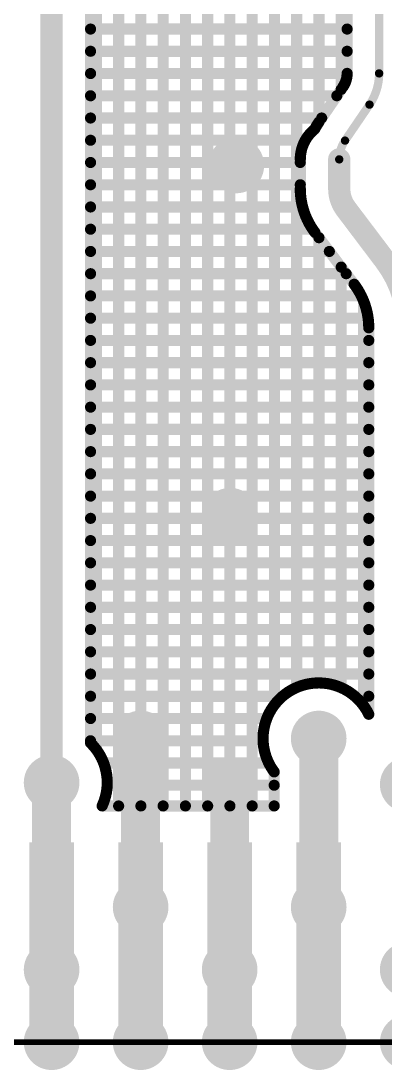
# Model space of a CAD drawing. Header units: millimetres. Extents: x 2479 to 2803, y 2230 to 2386.
# Drawn here: x 2632.59 to 2635.86, y 2288.17 to 2297.6 of the extents above; entities that cross this region are included whole.
import ezdxf

# ---------------------------------------------------------------- set-up
doc = ezdxf.new("R2010")
doc.units = ezdxf.units.MM
doc.layers.add('LAYER_23', color=9, linetype='Continuous')

# ---------------------------------------------------------------- blocks, each defined once
blk = doc.blocks.new('RECTANGLE_8')
blk.add_solid([(-0.2, 0.9), (0.2, 0.9), (-0.2, -0.9), (0.2, -0.9)])
blk = doc.blocks.new('ROUND_2')
at = {"const_width": 0.25}
blk.add_lwpolyline([(-0.125, 0, 1), (0.125, 0, 1)], format="xyb", close=True, dxfattribs=at)
blk = doc.blocks.new('ROUND_3')
at = {"const_width": 0.251}
blk.add_lwpolyline([(-0.1255, 0, 1), (0.1255, 0, 1)], format="xyb", close=True, dxfattribs=at)
blk = doc.blocks.new('ROUND_20')
at = {"const_width": 0.175}
blk.add_lwpolyline([(-0.0875, 0, 1), (0.0875, 0, 1)], format="xyb", close=True, dxfattribs=at)
blk = doc.blocks.new('ROUND_17')
at = {"const_width": 0.1}
blk.add_lwpolyline([(-0.05, 0, 1), (0.05, 0, 1)], format="xyb", close=True, dxfattribs=at)
blk = doc.blocks.new('ROUND_11')
at = {"const_width": 0.0375}
blk.add_lwpolyline([(-0.01875, 0, 1), (0.01875, 0, 1)], format="xyb", close=True, dxfattribs=at)
blk = doc.blocks.new('ROUND_13')
at = {"const_width": 0.05}
blk.add_lwpolyline([(-0.025, 0, 1), (0.025, 0, 1)], format="xyb", close=True, dxfattribs=at)

msp = doc.modelspace()

# ---------------------------------------------------------------- linework, layer by layer
at = {"layer": 'LAYER_23'}
for points, const_width in [([(2635.8082, 2307.2066), (2635.8082, 2297.1277)], 0.075), ([(2634.4674, 2290.5401), (2634.4674, 2299.5204)], 0.1), ([(2633.2674, 2291.0463), (2633.2674, 2299.4912)], 0.1), ([(2633.4674, 2290.5401), (2633.4674, 2299.4912)], 0.1), ([(2633.6674, 2290.5401), (2633.6674, 2299.4912)], 0.1), ([(2633.8674, 2290.5401), (2633.8674, 2299.4912)], 0.1), ([(2634.0674, 2290.5401), (2634.0674, 2299.4912)], 0.1), ([(2634.2674, 2290.5401), (2634.2674, 2299.4925)], 0.1), ([(2634.6674, 2290.5401), (2634.6674, 2298.9424)], 0.1), ([(2635.4674, 2296.9839), (2635.4674, 2298.6776)], 0.1), ([(2635.5207, 2298.7277), (2635.5207, 2297.1277)], 0.1), ([(2634.8674, 2291.4491), (2634.8674, 2298.6542)], 0.1), ([(2635.2674, 2296.69), (2635.2674, 2298.579)], 0.1), ([(2635.0674, 2291.6054), (2635.0674, 2298.5726)], 0.1), ([(2632.8651, 2290.7498), (2632.8651, 2298.0131)], 0.2), ([(2633.2151, 2291.1068), (2633.2151, 2298.0131)], 0.1), ([(2635.5207, 2297.5263), (2633.2151, 2297.5263)], 0.1), ([(2635.5207, 2297.5263), (2633.2151, 2297.5263)], 0.1), ([(2635.5207, 2297.3263), (2633.2151, 2297.3263)], 0.1), ([(2635.5207, 2297.3263), (2633.2151, 2297.3263)], 0.1), ([(2635.5206, 2297.1263), (2633.2151, 2297.1263)], 0.1), ([(2635.5206, 2297.1263), (2633.2151, 2297.1263)], 0.1), ([(2635.5109, 2297.064), (2635.5038, 2297.0445)], 0.1), ([(2635.5162, 2297.0841), (2635.5109, 2297.064)], 0.1), ([(2635.5194, 2297.1046), (2635.5162, 2297.0841)], 0.1), ([(2635.5207, 2297.1277), (2635.5194, 2297.1046)], 0.1), ([(2635.4839, 2297.0081), (2635.2639, 2296.6849)], 0.1), ([(2635.4947, 2297.0258), (2635.4839, 2297.0081)], 0.1), ([(2635.5038, 2297.0445), (2635.4947, 2297.0258)], 0.1), ([(2635.4282, 2296.9263), (2633.2151, 2296.9263)], 0.1), ([(2635.4282, 2296.9263), (2633.2151, 2296.9263)], 0.1), ([(2635.5016, 2296.5232), (2635.7216, 2296.8464)], 0.075), ([(2635.2921, 2296.7263), (2633.2151, 2296.7263)], 0.1), ([(2635.2921, 2296.7263), (2633.2151, 2296.7263)], 0.1), ([(2635.2085, 2296.6081), (2635.1899, 2296.589)], 0.1), ([(2635.2285, 2296.6257), (2635.2085, 2296.6081)], 0.1), ([(2635.2453, 2296.6558), (2635.2285, 2296.6257)], 0.1), ([(2635.2639, 2296.6849), (2635.2453, 2296.6558)], 0.1), ([(2635.1449, 2296.5263), (2633.2151, 2296.5263)], 0.1), ([(2635.1449, 2296.5263), (2633.2151, 2296.5263)], 0.1), ([(2635.1314, 2296.5002), (2635.1213, 2296.4756)], 0.1), ([(2635.1435, 2296.524), (2635.1314, 2296.5002)], 0.1), ([(2635.1573, 2296.5468), (2635.1435, 2296.524)], 0.1), ([(2635.1728, 2296.5685), (2635.1573, 2296.5468)], 0.1), ([(2635.1899, 2296.589), (2635.1728, 2296.5685)], 0.1), ([(2635.1067, 2296.4243), (2635.1023, 2296.398)], 0.1), ([(2635.113, 2296.4502), (2635.1067, 2296.4243)], 0.1), ([(2635.1213, 2296.4756), (2635.113, 2296.4502)], 0.1), ([(2635.4496, 2296.09), (2635.4496, 2296.3544)], 0.2), ([(2635.0996, 2296.3263), (2633.2151, 2296.3263)], 0.1), ([(2635.0996, 2296.3263), (2633.2151, 2296.3263)], 0.1), ([(2635.1, 2296.3715), (2635.0996, 2296.3544)], 0.1), ([(2635.0996, 2296.3544), (2635.0996, 2296.09)], 0.1), ([(2635.1023, 2296.398), (2635.1, 2296.3715)], 0.1), ([(2635.0996, 2296.1263), (2633.2151, 2296.1263)], 0.1), ([(2635.0996, 2296.1263), (2633.2151, 2296.1263)], 0.1), ([(2635.0996, 2296.09), (2635.1006, 2296.0537)], 0.1), ([(2635.1006, 2296.0537), (2635.1037, 2296.0175)], 0.1), ([(2635.1037, 2296.0175), (2635.1087, 2295.9815)], 0.1), ([(2635.1087, 2295.9815), (2635.1158, 2295.9458)], 0.1), ([(2635.1158, 2295.9458), (2635.1248, 2295.9106)], 0.1), ([(2635.863, 2295.4422), (2635.5102, 2295.9092)], 0.2), ([(2635.1208, 2295.9263), (2633.2151, 2295.9263)], 0.1), ([(2635.1208, 2295.9263), (2633.2151, 2295.9263)], 0.1), ([(2635.1248, 2295.9106), (2635.1358, 2295.876)], 0.1), ([(2635.1358, 2295.876), (2635.1488, 2295.842)], 0.1), ([(2635.1488, 2295.842), (2635.1636, 2295.8088)], 0.1), ([(2635.1636, 2295.8088), (2635.1802, 2295.7765)], 0.1), ([(2635.1802, 2295.7765), (2635.1986, 2295.7452)], 0.1), ([(2635.1986, 2295.7452), (2635.2187, 2295.7149)], 0.1), ([(2635.2111, 2295.7263), (2633.2151, 2295.7263)], 0.1), ([(2635.2111, 2295.7263), (2633.2151, 2295.7263)], 0.1), ([(2635.2187, 2295.7149), (2635.2309, 2295.6982)], 0.1), ([(2635.2309, 2295.6982), (2635.5837, 2295.2312)], 0.1), ([(2635.2674, 2291.6464), (2635.2674, 2295.65)], 0.1), ([(2635.3608, 2295.5263), (2633.2151, 2295.5263)], 0.1), ([(2635.3608, 2295.5263), (2633.2151, 2295.5263)], 0.1), ([(2635.4674, 2291.6036), (2635.4674, 2295.3852)], 0.1), ([(2635.5118, 2295.3263), (2633.2151, 2295.3263)], 0.1), ([(2635.5118, 2295.3263), (2633.2151, 2295.3263)], 0.1), ([(2635.5837, 2295.2312), (2635.5959, 2295.2145)], 0.1), ([(2635.5959, 2295.2145), (2635.6161, 2295.1842)], 0.1), ([(2635.6161, 2295.1842), (2635.6345, 2295.1529)], 0.1), ([(2635.6481, 2295.1263), (2633.2151, 2295.1263)], 0.1), ([(2635.6481, 2295.1263), (2633.2151, 2295.1263)], 0.1), ([(2635.6345, 2295.1529), (2635.6511, 2295.1206)], 0.1), ([(2635.6511, 2295.1206), (2635.6659, 2295.0874)], 0.1), ([(2635.6659, 2295.0874), (2635.6788, 2295.0534)], 0.1), ([(2635.6674, 2291.4431), (2635.6674, 2295.0835)], 0.1), ([(2635.6788, 2295.0534), (2635.6898, 2295.0188)], 0.1), ([(2635.6898, 2295.0188), (2635.6989, 2294.9836)], 0.1), ([(2635.709, 2294.9263), (2633.2151, 2294.9263)], 0.1), ([(2635.709, 2294.9263), (2633.2151, 2294.9263)], 0.1), ([(2635.6989, 2294.9836), (2635.7059, 2294.9479)], 0.1), ([(2635.7059, 2294.9479), (2635.711, 2294.912)], 0.1), ([(2635.711, 2294.912), (2635.714, 2294.8757)], 0.1), ([(2635.714, 2294.8757), (2635.7151, 2294.8394)], 0.1), ([(2635.7151, 2294.8394), (2635.7151, 2291.3643)], 0.1), ([(2635.7151, 2294.7263), (2633.2151, 2294.7263)], 0.1), ([(2635.7151, 2294.7263), (2633.2151, 2294.7263)], 0.1), ([(2635.7151, 2294.5263), (2633.2151, 2294.5263)], 0.1), ([(2635.7151, 2294.5263), (2633.2151, 2294.5263)], 0.1), ([(2635.7151, 2294.3263), (2633.2151, 2294.3263)], 0.1), ([(2635.7151, 2294.3263), (2633.2151, 2294.3263)], 0.1), ([(2635.7151, 2294.1263), (2633.2151, 2294.1263)], 0.1), ([(2635.7151, 2294.1263), (2633.2151, 2294.1263)], 0.1), ([(2635.7151, 2293.9263), (2633.2151, 2293.9263)], 0.1), ([(2635.7151, 2293.9263), (2633.2151, 2293.9263)], 0.1), ([(2635.7151, 2293.7263), (2633.2151, 2293.7263)], 0.1), ([(2635.7151, 2293.7263), (2633.2151, 2293.7263)], 0.1), ([(2635.7151, 2293.5263), (2633.2151, 2293.5263)], 0.1), ([(2635.7151, 2293.5263), (2633.2151, 2293.5263)], 0.1), ([(2635.7151, 2293.3263), (2633.2151, 2293.3263)], 0.1), ([(2635.7151, 2293.3263), (2633.2151, 2293.3263)], 0.1), ([(2635.7151, 2293.1263), (2633.2151, 2293.1263)], 0.1), ([(2635.7151, 2293.1263), (2633.2151, 2293.1263)], 0.1), ([(2635.7151, 2292.9263), (2633.2151, 2292.9263)], 0.1), ([(2635.7151, 2292.9263), (2633.2151, 2292.9263)], 0.1), ([(2635.7151, 2292.7263), (2633.2151, 2292.7263)], 0.1), ([(2635.7151, 2292.7263), (2633.2151, 2292.7263)], 0.1), ([(2635.7151, 2292.5263), (2633.2151, 2292.5263)], 0.1), ([(2635.7151, 2292.5263), (2633.2151, 2292.5263)], 0.1), ([(2635.7151, 2292.3263), (2633.2151, 2292.3263)], 0.1), ([(2635.7151, 2292.3263), (2633.2151, 2292.3263)], 0.1), ([(2635.7151, 2292.1263), (2633.2151, 2292.1263)], 0.1), ([(2635.7151, 2292.1263), (2633.2151, 2292.1263)], 0.1), ([(2635.7151, 2291.9263), (2633.2151, 2291.9263)], 0.1), ([(2635.7151, 2291.9263), (2633.2151, 2291.9263)], 0.1), ([(2635.7151, 2291.7263), (2633.2151, 2291.7263)], 0.1), ([(2635.7151, 2291.7263), (2633.2151, 2291.7263)], 0.1), ([(2635.0493, 2291.5974), (2635.021, 2291.5828)], 0.1), ([(2635.0784, 2291.6103), (2635.0493, 2291.5974)], 0.1), ([(2635.1084, 2291.6212), (2635.0784, 2291.6103)], 0.1), ([(2635.1389, 2291.6302), (2635.1084, 2291.6212)], 0.1), ([(2635.17, 2291.6373), (2635.1389, 2291.6302)], 0.1), ([(2635.2015, 2291.6423), (2635.17, 2291.6373)], 0.1), ([(2635.2332, 2291.6454), (2635.2015, 2291.6423)], 0.1), ([(2635.2651, 2291.6464), (2635.2332, 2291.6454)], 0.1), ([(2635.283, 2291.6461), (2635.2651, 2291.6464)], 0.1), ([(2635.3148, 2291.6439), (2635.283, 2291.6461)], 0.1), ([(2635.3464, 2291.6397), (2635.3148, 2291.6439)], 0.1), ([(2635.3777, 2291.6335), (2635.3464, 2291.6397)], 0.1), ([(2635.4085, 2291.6254), (2635.3777, 2291.6335)], 0.1), ([(2635.4387, 2291.6153), (2635.4085, 2291.6254)], 0.1), ([(2635.4682, 2291.6032), (2635.4387, 2291.6153)], 0.1), ([(2635.4969, 2291.5894), (2635.4682, 2291.6032)], 0.1), ([(2634.9402, 2291.5263), (2633.2151, 2291.5263)], 0.1), ([(2634.9402, 2291.5263), (2633.2151, 2291.5263)], 0.1), ([(2634.9188, 2291.5071), (2634.8965, 2291.4843)], 0.1), ([(2634.9425, 2291.5284), (2634.9188, 2291.5071)], 0.1), ([(2634.9674, 2291.5482), (2634.9425, 2291.5284)], 0.1), ([(2634.9937, 2291.5663), (2634.9674, 2291.5482)], 0.1), ([(2635.021, 2291.5828), (2634.9937, 2291.5663)], 0.1), ([(2635.5247, 2291.5737), (2635.4969, 2291.5894)], 0.1), ([(2635.5514, 2291.5563), (2635.5247, 2291.5737)], 0.1), ([(2635.5769, 2291.5372), (2635.5514, 2291.5563)], 0.1), ([(2635.6012, 2291.5166), (2635.5769, 2291.5372)], 0.1), ([(2635.7151, 2291.5263), (2635.5897, 2291.5263)], 0.1), ([(2635.7151, 2291.5263), (2635.5897, 2291.5263)], 0.1), ([(2635.6241, 2291.4944), (2635.6012, 2291.5166)], 0.1), ([(2634.839, 2291.4081), (2634.8232, 2291.3804)], 0.1), ([(2634.8565, 2291.4347), (2634.839, 2291.4081)], 0.1), ([(2634.8757, 2291.4601), (2634.8565, 2291.4347)], 0.1), ([(2634.8965, 2291.4843), (2634.8757, 2291.4601)], 0.1), ([(2635.6455, 2291.4708), (2635.6241, 2291.4944)], 0.1), ([(2635.6654, 2291.4459), (2635.6455, 2291.4708)], 0.1), ([(2635.6837, 2291.4198), (2635.6654, 2291.4459)], 0.1), ([(2635.7003, 2291.3926), (2635.6837, 2291.4198)], 0.1), ([(2634.7987, 2291.3263), (2633.2151, 2291.3263)], 0.1), ([(2634.7987, 2291.3263), (2633.2151, 2291.3263)], 0.1), ([(2634.797, 2291.3223), (2634.7868, 2291.2921)], 0.1), ([(2634.8092, 2291.3518), (2634.797, 2291.3223)], 0.1), ([(2634.8232, 2291.3804), (2634.8092, 2291.3518)], 0.1), ([(2635.7151, 2291.3643), (2635.7003, 2291.3926)], 0.1), ([(2633.6651, 2291.1464), (2633.6651, 2289.3115)], 0.35), ([(2634.7721, 2291.2301), (2634.7678, 2291.1985)], 0.1), ([(2634.7784, 2291.2614), (2634.7721, 2291.2301)], 0.1), ([(2634.7868, 2291.2921), (2634.7784, 2291.2614)], 0.1), ([(2635.2651, 2291.1464), (2635.2651, 2289.3115)], 0.35), ([(2634.7657, 2291.1263), (2633.2151, 2291.1263)], 0.1), ([(2634.7657, 2291.1263), (2633.2151, 2291.1263)], 0.1), ([(2634.7655, 2291.1668), (2634.7652, 2291.1349)], 0.1), ([(2634.7652, 2291.1349), (2634.7669, 2291.1031)], 0.1), ([(2634.7678, 2291.1985), (2634.7655, 2291.1668)], 0.1), ([(2633.221, 2291.1009), (2633.2151, 2291.1068)], 0.1), ([(2633.2427, 2291.0775), (2633.221, 2291.1009)], 0.1), ([(2633.2628, 2291.0528), (2633.2427, 2291.0775)], 0.1), ([(2633.2813, 2291.0268), (2633.2628, 2291.0528)], 0.1), ([(2633.2981, 2290.9998), (2633.2813, 2291.0268)], 0.1), ([(2634.7669, 2291.1031), (2634.7707, 2291.0714)], 0.1), ([(2634.7707, 2291.0714), (2634.7765, 2291.0401)], 0.1), ([(2634.7765, 2291.0401), (2634.7843, 2291.0092)], 0.1), ([(2633.3131, 2290.9717), (2633.2981, 2290.9998)], 0.1), ([(2633.3263, 2290.9427), (2633.3131, 2290.9717)], 0.1), ([(2633.3377, 2290.9129), (2633.3263, 2290.9427)], 0.1), ([(2634.7843, 2291.0092), (2634.794, 2290.9788)], 0.1), ([(2634.794, 2290.9788), (2634.8056, 2290.9491)], 0.1), ([(2634.8056, 2290.9491), (2634.8191, 2290.9203)], 0.1), ([(2632.8651, 2290.7498), (2632.8651, 2289.3115)], 0.35), ([(2634.8163, 2290.9263), (2633.3326, 2290.9263)], 0.1), ([(2634.8163, 2290.9263), (2633.3326, 2290.9263)], 0.1), ([(2633.3471, 2290.8824), (2633.3377, 2290.9129)], 0.1), ([(2633.3546, 2290.8515), (2633.3471, 2290.8824)], 0.1), ([(2633.3601, 2290.8201), (2633.3546, 2290.8515)], 0.1), ([(2634.8191, 2290.9203), (2634.8344, 2290.8923)], 0.1), ([(2634.8344, 2290.8923), (2634.8515, 2290.8654)], 0.1), ([(2634.8515, 2290.8654), (2634.8651, 2290.8464)], 0.1), ([(2634.8651, 2290.8464), (2634.8651, 2290.5401)], 0.1), ([(2633.3636, 2290.7884), (2633.3601, 2290.8201)], 0.1), ([(2633.365, 2290.7565), (2633.3636, 2290.7884)], 0.1), ([(2633.3644, 2290.7247), (2633.365, 2290.7565)], 0.1), ([(2634.4651, 2290.6882), (2634.4651, 2289.3115)], 0.35), ([(2633.3505, 2290.6302), (2633.3572, 2290.6614)], 0.1), ([(2633.3572, 2290.6614), (2633.3618, 2290.6929)], 0.1), ([(2633.3618, 2290.6929), (2633.3644, 2290.7247)], 0.1), ([(2634.8651, 2290.7263), (2633.3645, 2290.7263)], 0.1), ([(2634.8651, 2290.7263), (2633.3645, 2290.7263)], 0.1), ([(2633.319, 2290.5401), (2633.3314, 2290.5694)], 0.1), ([(2633.3314, 2290.5694), (2633.3419, 2290.5995)], 0.1), ([(2633.3419, 2290.5995), (2633.3505, 2290.6302)], 0.1), ([(2634.8651, 2290.5401), (2633.319, 2290.5401)], 0.1), ([(2629.3988, 2288.4151), (2640.3988, 2288.4151)], 0.0508)]:
    msp.add_lwpolyline(points, dxfattribs=dict(at, const_width=const_width))
for points, const_width in [([(2635.7216, 2296.8464, 0.150514), (2635.8082, 2297.1277)], 0.075), ([(2635.5016, 2296.5232, 0.150514), (2635.4496, 2296.3544)], 0.075), ([(2635.4496, 2296.09, 0.163159), (2635.5102, 2295.9092)], 0.2), ([(2636.0651, 2294.8394, 0.163155), (2635.863, 2295.4422)], 0.2)]:
    msp.add_lwpolyline(points, format="xyb", dxfattribs=dict(at, const_width=const_width))

# ---------------------------------------------------------------- block references
for name, p in [('ROUND_13', (2633.2151, 2297.5263)), ('ROUND_13', (2633.2151, 2297.5263)), ('ROUND_13', (2635.5207, 2297.5263)), ('ROUND_13', (2635.5207, 2297.5263)), ('ROUND_13', (2633.2151, 2297.3263)), ('ROUND_13', (2633.2151, 2297.3263)), ('ROUND_13', (2635.5207, 2297.3263)), ('ROUND_13', (2635.5207, 2297.3263)), ('ROUND_13', (2633.2151, 2297.1263)), ('ROUND_13', (2633.2151, 2297.1263)), ('ROUND_13', (2635.5109, 2297.064)), ('ROUND_13', (2635.5162, 2297.0841)), ('ROUND_13', (2635.5194, 2297.1046)), ('ROUND_13', (2635.5206, 2297.1263)), ('ROUND_13', (2635.5206, 2297.1263)), ('ROUND_13', (2635.5207, 2297.1277)), ('ROUND_11', (2635.8082, 2297.1277)), ('ROUND_11', (2635.8082, 2297.1277)), ('ROUND_13', (2635.4674, 2296.9839)), ('ROUND_13', (2635.4839, 2297.0081)), ('ROUND_13', (2635.4947, 2297.0258)), ('ROUND_13', (2635.5038, 2297.0445)), ('ROUND_13', (2633.2151, 2296.9263)), ('ROUND_13', (2633.2151, 2296.9263)), ('ROUND_13', (2635.4282, 2296.9263)), ('ROUND_13', (2635.4282, 2296.9263)), ('ROUND_11', (2635.7216, 2296.8464)), ('ROUND_11', (2635.7216, 2296.8464)), ('ROUND_13', (2633.2151, 2296.7263)), ('ROUND_13', (2633.2151, 2296.7263)), ('ROUND_13', (2635.2674, 2296.69)), ('ROUND_13', (2635.2921, 2296.7263)), ('ROUND_13', (2635.2921, 2296.7263)), ('ROUND_13', (2635.2085, 2296.6081)), ('ROUND_13', (2635.2285, 2296.6257)), ('ROUND_13', (2635.2453, 2296.6558)), ('ROUND_13', (2635.2639, 2296.6849)), ('ROUND_13', (2633.2151, 2296.5263)), ('ROUND_13', (2633.2151, 2296.5263)), ('ROUND_3', (2634.5241, 2296.3005)), ('ROUND_13', (2635.1314, 2296.5002)), ('ROUND_13', (2635.1435, 2296.524)), ('ROUND_13', (2635.1449, 2296.5263)), ('ROUND_13', (2635.1449, 2296.5263)), ('ROUND_13', (2635.1573, 2296.5468)), ('ROUND_13', (2635.1728, 2296.5685)), ('ROUND_13', (2635.1899, 2296.589)), ('ROUND_11', (2635.5016, 2296.5232)), ('ROUND_11', (2635.5016, 2296.5232)), ('ROUND_13', (2635.1067, 2296.4243)), ('ROUND_13', (2635.113, 2296.4502)), ('ROUND_13', (2635.1213, 2296.4756)), ('ROUND_17', (2635.4496, 2296.3544)), ('ROUND_13', (2633.2151, 2296.3263)), ('ROUND_13', (2633.2151, 2296.3263)), ('ROUND_13', (2635.0996, 2296.3544)), ('ROUND_13', (2635.0996, 2296.3263)), ('ROUND_13', (2635.0996, 2296.3263)), ('ROUND_13', (2635.1, 2296.3715)), ('ROUND_13', (2635.1023, 2296.398)), ('ROUND_11', (2635.4496, 2296.3544)), ('ROUND_13', (2633.2151, 2296.1263)), ('ROUND_13', (2633.2151, 2296.1263)), ('ROUND_13', (2635.0996, 2296.1263)), ('ROUND_13', (2635.0996, 2296.1263)), ('ROUND_17', (2635.4496, 2296.09)), ('ROUND_17', (2635.4496, 2296.09)), ('ROUND_13', (2635.0996, 2296.09)), ('ROUND_13', (2635.1006, 2296.0537)), ('ROUND_13', (2635.1037, 2296.0175)), ('ROUND_13', (2635.1087, 2295.9815)), ('ROUND_13', (2635.1158, 2295.9458)), ('ROUND_17', (2635.5102, 2295.9092)), ('ROUND_17', (2635.5102, 2295.9092)), ('ROUND_13', (2633.2151, 2295.9263)), ('ROUND_13', (2633.2151, 2295.9263)), ('ROUND_13', (2635.1208, 2295.9263)), ('ROUND_13', (2635.1208, 2295.9263)), ('ROUND_13', (2635.1248, 2295.9106)), ('ROUND_13', (2635.1358, 2295.876)), ('ROUND_13', (2635.1488, 2295.842)), ('ROUND_13', (2635.1636, 2295.8088)), ('ROUND_13', (2635.1802, 2295.7765)), ('ROUND_13', (2635.1986, 2295.7452)), ('ROUND_13', (2633.2151, 2295.7263)), ('ROUND_13', (2633.2151, 2295.7263)), ('ROUND_13', (2635.2111, 2295.7263)), ('ROUND_13', (2635.2111, 2295.7263)), ('ROUND_13', (2635.2187, 2295.7149)), ('ROUND_13', (2635.2309, 2295.6982)), ('ROUND_13', (2635.2674, 2295.65)), ('ROUND_13', (2633.2151, 2295.5263)), ('ROUND_13', (2633.2151, 2295.5263)), ('ROUND_13', (2635.3608, 2295.5263)), ('ROUND_13', (2635.3608, 2295.5263)), ('ROUND_17', (2635.863, 2295.4422)), ('ROUND_17', (2635.863, 2295.4422)), ('ROUND_13', (2635.4674, 2295.3852)), ('ROUND_13', (2633.2151, 2295.3263)), ('ROUND_13', (2633.2151, 2295.3263)), ('ROUND_13', (2635.5118, 2295.3263)), ('ROUND_13', (2635.5118, 2295.3263)), ('ROUND_13', (2635.5837, 2295.2312)), ('ROUND_13', (2635.5959, 2295.2145)), ('ROUND_13', (2635.6161, 2295.1842)), ('ROUND_13', (2633.2151, 2295.1263)), ('ROUND_13', (2633.2151, 2295.1263)), ('ROUND_13', (2635.6345, 2295.1529)), ('ROUND_13', (2635.6481, 2295.1263)), ('ROUND_13', (2635.6481, 2295.1263)), ('ROUND_13', (2635.6511, 2295.1206)), ('ROUND_13', (2635.6659, 2295.0874)), ('ROUND_13', (2635.6674, 2295.0835)), ('ROUND_13', (2635.6788, 2295.0534)), ('ROUND_13', (2635.6898, 2295.0188)), ('ROUND_13', (2633.2151, 2294.9263)), ('ROUND_13', (2633.2151, 2294.9263)), ('ROUND_13', (2635.6989, 2294.9836)), ('ROUND_13', (2635.7059, 2294.9479)), ('ROUND_13', (2635.709, 2294.9263)), ('ROUND_13', (2635.709, 2294.9263)), ('ROUND_13', (2635.711, 2294.912)), ('ROUND_13', (2635.714, 2294.8757)), ('ROUND_13', (2635.7151, 2294.8394)), ('ROUND_13', (2633.2151, 2294.7263)), ('ROUND_13', (2633.2151, 2294.7263)), ('ROUND_13', (2635.7151, 2294.7263)), ('ROUND_13', (2635.7151, 2294.7263)), ('ROUND_13', (2633.2151, 2294.5263)), ('ROUND_13', (2633.2151, 2294.5263)), ('ROUND_13', (2635.7151, 2294.5263)), ('ROUND_13', (2635.7151, 2294.5263)), ('ROUND_13', (2633.2151, 2294.3263)), ('ROUND_13', (2633.2151, 2294.3263)), ('ROUND_13', (2635.7151, 2294.3263)), ('ROUND_13', (2635.7151, 2294.3263)), ('ROUND_13', (2633.2151, 2294.1263)), ('ROUND_13', (2633.2151, 2294.1263)), ('ROUND_13', (2635.7151, 2294.1263)), ('ROUND_13', (2635.7151, 2294.1263)), ('ROUND_13', (2633.2151, 2293.9263)), ('ROUND_13', (2633.2151, 2293.9263)), ('ROUND_13', (2635.7151, 2293.9263)), ('ROUND_13', (2635.7151, 2293.9263)), ('ROUND_13', (2633.2151, 2293.7263)), ('ROUND_13', (2633.2151, 2293.7263)), ('ROUND_13', (2635.7151, 2293.7263)), ('ROUND_13', (2635.7151, 2293.7263)), ('ROUND_13', (2633.2151, 2293.5263)), ('ROUND_13', (2633.2151, 2293.5263)), ('ROUND_13', (2635.7151, 2293.5263)), ('ROUND_13', (2635.7151, 2293.5263)), ('ROUND_13', (2633.2151, 2293.3263)), ('ROUND_13', (2633.2151, 2293.3263)), ('ROUND_3', (2634.4691, 2293.1495)), ('ROUND_13', (2635.7151, 2293.3263)), ('ROUND_13', (2635.7151, 2293.3263)), ('ROUND_13', (2633.2151, 2293.1263)), ('ROUND_13', (2633.2151, 2293.1263)), ('ROUND_13', (2635.7151, 2293.1263)), ('ROUND_13', (2635.7151, 2293.1263)), ('ROUND_13', (2633.2151, 2292.9263)), ('ROUND_13', (2633.2151, 2292.9263)), ('ROUND_13', (2635.7151, 2292.9263)), ('ROUND_13', (2635.7151, 2292.9263)), ('ROUND_13', (2633.2151, 2292.7263)), ('ROUND_13', (2633.2151, 2292.7263)), ('ROUND_13', (2635.7151, 2292.7263)), ('ROUND_13', (2635.7151, 2292.7263)), ('ROUND_13', (2633.2151, 2292.5263)), ('ROUND_13', (2633.2151, 2292.5263)), ('ROUND_13', (2635.7151, 2292.5263)), ('ROUND_13', (2635.7151, 2292.5263)), ('ROUND_13', (2633.2151, 2292.3263)), ('ROUND_13', (2633.2151, 2292.3263)), ('ROUND_13', (2635.7151, 2292.3263)), ('ROUND_13', (2635.7151, 2292.3263)), ('ROUND_13', (2633.2151, 2292.1263)), ('ROUND_13', (2633.2151, 2292.1263)), ('ROUND_13', (2635.7151, 2292.1263)), ('ROUND_13', (2635.7151, 2292.1263)), ('ROUND_13', (2633.2151, 2291.9263)), ('ROUND_13', (2633.2151, 2291.9263)), ('ROUND_13', (2635.7151, 2291.9263)), ('ROUND_13', (2635.7151, 2291.9263)), ('ROUND_13', (2633.2151, 2291.7263)), ('ROUND_13', (2633.2151, 2291.7263)), ('ROUND_13', (2635.7151, 2291.7263)), ('ROUND_13', (2635.7151, 2291.7263)), ('ROUND_13', (2635.0493, 2291.5974)), ('ROUND_13', (2635.0674, 2291.6054)), ('ROUND_13', (2635.0784, 2291.6103)), ('ROUND_13', (2635.1084, 2291.6212)), ('ROUND_13', (2635.1389, 2291.6302)), ('ROUND_13', (2635.17, 2291.6373)), ('ROUND_13', (2635.2015, 2291.6423)), ('ROUND_13', (2635.2332, 2291.6454)), ('ROUND_13', (2635.2651, 2291.6464)), ('ROUND_13', (2635.2674, 2291.6464)), ('ROUND_13', (2635.283, 2291.6461)), ('ROUND_13', (2635.3148, 2291.6439)), ('ROUND_13', (2635.3464, 2291.6397)), ('ROUND_13', (2635.3777, 2291.6335)), ('ROUND_13', (2635.4085, 2291.6254)), ('ROUND_13', (2635.4387, 2291.6153)), ('ROUND_13', (2635.4674, 2291.6036)), ('ROUND_13', (2635.4682, 2291.6032)), ('ROUND_13', (2633.2151, 2291.5263)), ('ROUND_13', (2633.2151, 2291.5263)), ('ROUND_13', (2634.9188, 2291.5071)), ('ROUND_13', (2634.9402, 2291.5263)), ('ROUND_13', (2634.9402, 2291.5263)), ('ROUND_13', (2634.9425, 2291.5284)), ('ROUND_13', (2634.9674, 2291.5482)), ('ROUND_13', (2634.9937, 2291.5663)), ('ROUND_13', (2635.021, 2291.5828)), ('ROUND_13', (2635.4969, 2291.5894)), ('ROUND_13', (2635.5247, 2291.5737)), ('ROUND_13', (2635.5514, 2291.5563)), ('ROUND_13', (2635.5769, 2291.5372)), ('ROUND_13', (2635.5897, 2291.5263)), ('ROUND_13', (2635.5897, 2291.5263)), ('ROUND_13', (2635.6012, 2291.5166)), ('ROUND_13', (2635.7151, 2291.5263)), ('ROUND_13', (2635.7151, 2291.5263)), ('ROUND_13', (2634.839, 2291.4081)), ('ROUND_13', (2634.8565, 2291.4347)), ('ROUND_13', (2634.8674, 2291.4491)), ('ROUND_13', (2634.8757, 2291.4601)), ('ROUND_13', (2634.8965, 2291.4843)), ('ROUND_13', (2635.6241, 2291.4944)), ('ROUND_13', (2635.6455, 2291.4708)), ('ROUND_13', (2635.6654, 2291.4459)), ('ROUND_13', (2635.6674, 2291.4431)), ('ROUND_13', (2635.6837, 2291.4198)), ('ROUND_13', (2633.2151, 2291.3263)), ('ROUND_13', (2633.2151, 2291.3263)), ('ROUND_3', (2633.6651, 2291.1465)), ('ROUND_13', (2634.797, 2291.3223)), ('ROUND_13', (2634.7987, 2291.3263)), ('ROUND_13', (2634.7987, 2291.3263)), ('ROUND_13', (2634.8092, 2291.3518)), ('ROUND_13', (2634.8232, 2291.3804)), ('ROUND_2', (2635.2651, 2291.1465)), ('ROUND_13', (2635.7003, 2291.3926)), ('ROUND_13', (2635.7151, 2291.3643)), ('ROUND_20', (2633.6651, 2291.1464)), ('ROUND_13', (2634.7721, 2291.2301)), ('ROUND_13', (2634.7784, 2291.2614)), ('ROUND_13', (2634.7868, 2291.2921)), ('ROUND_20', (2635.2651, 2291.1464)), ('ROUND_13', (2633.2151, 2291.1263)), ('ROUND_13', (2633.2151, 2291.1263)), ('ROUND_13', (2634.7652, 2291.1349)), ('ROUND_13', (2634.7655, 2291.1668)), ('ROUND_13', (2634.7657, 2291.1263)), ('ROUND_13', (2634.7657, 2291.1263)), ('ROUND_13', (2634.7678, 2291.1985)), ('ROUND_13', (2633.2151, 2291.1068)), ('ROUND_13', (2633.221, 2291.1009)), ('ROUND_13', (2633.2427, 2291.0775)), ('ROUND_13', (2633.2628, 2291.0528)), ('ROUND_13', (2633.2674, 2291.0463)), ('ROUND_13', (2633.2813, 2291.0268)), ('ROUND_13', (2634.7669, 2291.1031)), ('ROUND_13', (2634.7707, 2291.0714)), ('ROUND_13', (2634.7765, 2291.0401)), ('ROUND_2', (2632.8651, 2290.7495)), ('ROUND_13', (2633.2981, 2290.9998)), ('ROUND_13', (2633.3131, 2290.9717)), ('ROUND_13', (2633.3263, 2290.9427)), ('ROUND_13', (2634.7843, 2291.0092)), ('ROUND_13', (2634.794, 2290.9788)), ('ROUND_13', (2634.8056, 2290.9491)), ('ROUND_2', (2636.0651, 2290.7325)), ('ROUND_20', (2632.8651, 2290.7498)), ('ROUND_13', (2633.3326, 2290.9263)), ('ROUND_13', (2633.3326, 2290.9263)), ('ROUND_13', (2633.3377, 2290.9129)), ('ROUND_13', (2633.3471, 2290.8824)), ('ROUND_13', (2633.3546, 2290.8515)), ('ROUND_3', (2634.4651, 2290.6885)), ('ROUND_13', (2634.8163, 2290.9263)), ('ROUND_13', (2634.8163, 2290.9263)), ('ROUND_13', (2634.8191, 2290.9203)), ('ROUND_13', (2634.8344, 2290.8923)), ('ROUND_13', (2634.8515, 2290.8654)), ('ROUND_13', (2634.8651, 2290.8464)), ('ROUND_17', (2632.8651, 2290.7498)), ('ROUND_13', (2633.3601, 2290.8201)), ('ROUND_13', (2633.3636, 2290.7884)), ('ROUND_13', (2633.365, 2290.7565)), ('ROUND_20', (2634.4651, 2290.6882)), ('ROUND_13', (2633.3572, 2290.6614)), ('ROUND_13', (2633.3618, 2290.6929)), ('ROUND_13', (2633.3644, 2290.7247)), ('ROUND_13', (2633.3645, 2290.7263)), ('ROUND_13', (2633.3645, 2290.7263)), ('ROUND_13', (2634.8651, 2290.7263)), ('ROUND_13', (2634.8651, 2290.7263)), ('ROUND_13', (2633.3314, 2290.5694)), ('ROUND_13', (2633.3419, 2290.5995)), ('ROUND_13', (2633.3505, 2290.6302)), ('ROUND_13', (2633.319, 2290.5401)), ('ROUND_13', (2633.4674, 2290.5401)), ('ROUND_13', (2633.6674, 2290.5401)), ('ROUND_13', (2633.8674, 2290.5401)), ('ROUND_13', (2634.0674, 2290.5401)), ('ROUND_13', (2634.2674, 2290.5401)), ('ROUND_13', (2634.4674, 2290.5401)), ('ROUND_13', (2634.6674, 2290.5401)), ('ROUND_13', (2634.8651, 2290.5401)), ('ROUND_13', (2634.8651, 2290.5401)), ('RECTANGLE_8', (2632.8651, 2289.3115)), ('RECTANGLE_8', (2633.6651, 2289.3115)), ('RECTANGLE_8', (2634.4651, 2289.3115)), ('RECTANGLE_8', (2635.2651, 2289.3115)), ('ROUND_2', (2633.6651, 2289.6305)), ('ROUND_2', (2635.2651, 2289.6305)), ('ROUND_20', (2632.8651, 2289.3115)), ('ROUND_20', (2633.6651, 2289.3115)), ('ROUND_20', (2634.4651, 2289.3115)), ('ROUND_20', (2635.2651, 2289.3115)), ('ROUND_2', (2632.8651, 2289.0675)), ('ROUND_2', (2634.4651, 2289.0675)), ('ROUND_2', (2636.0651, 2289.0675)), ('ROUND_2', (2632.8651, 2288.4155)), ('ROUND_2', (2633.6651, 2288.4155)), ('ROUND_2', (2634.4651, 2288.4155)), ('ROUND_2', (2635.2651, 2288.4155)), ('ROUND_2', (2636.0651, 2288.4155))]:
    msp.add_blockref(name, p, dxfattribs=at)

doc.saveas('drawing.dxf')
